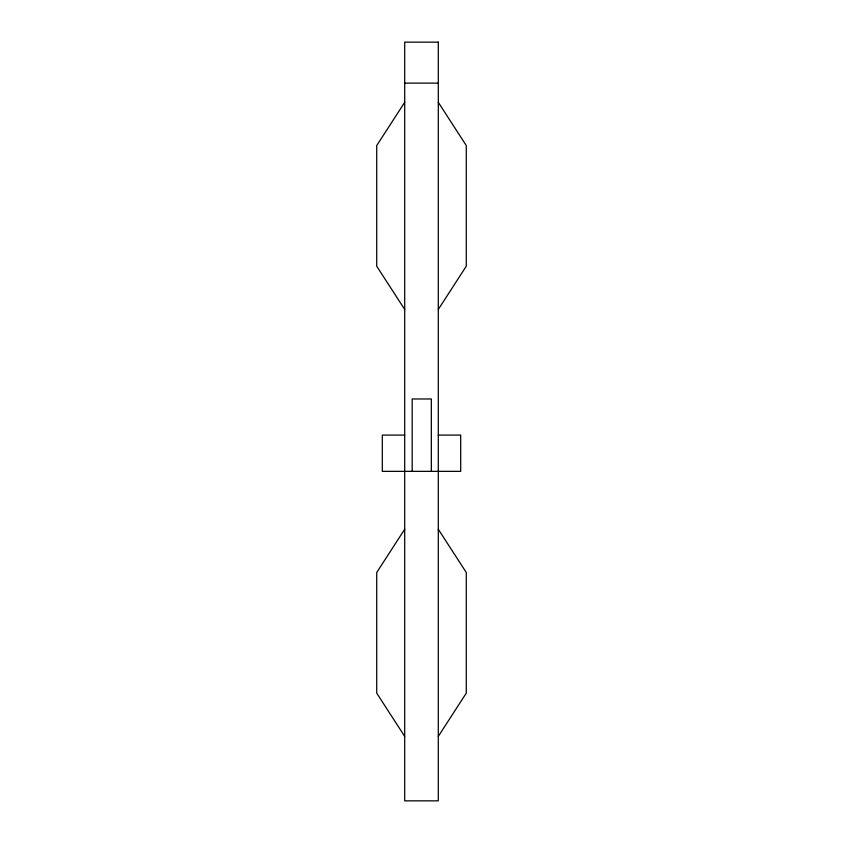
<?xml version="1.0" encoding="UTF-8"?>
<svg xmlns="http://www.w3.org/2000/svg" width="843" height="843" viewBox="0 0 843 843"><rect width="100%" height="100%" fill="white"/><g stroke="black" fill="none" stroke-linecap="round" stroke-linejoin="round"><path stroke-width="1.26" d="M404.703 102.309L376.716 145.565L376.716 266.198L404.703 309.455M438.297 309.455L466.284 266.198L466.284 145.565L438.297 102.309M404.703 529.246L376.716 572.502L376.716 693.136L404.703 736.392M438.297 736.392L466.284 693.136L466.284 572.502L438.297 529.246M404.703 83.13L438.297 83.13M404.703 435.083L382.311 435.083L382.311 471.353L460.689 471.353L460.689 435.083L438.297 435.083M431.331 471.353L431.331 398.971L412.185 398.971L412.185 471.353M438.297 42.15L404.703 42.15L404.703 800.85L438.297 800.85L438.297 42.15"/></g></svg>
